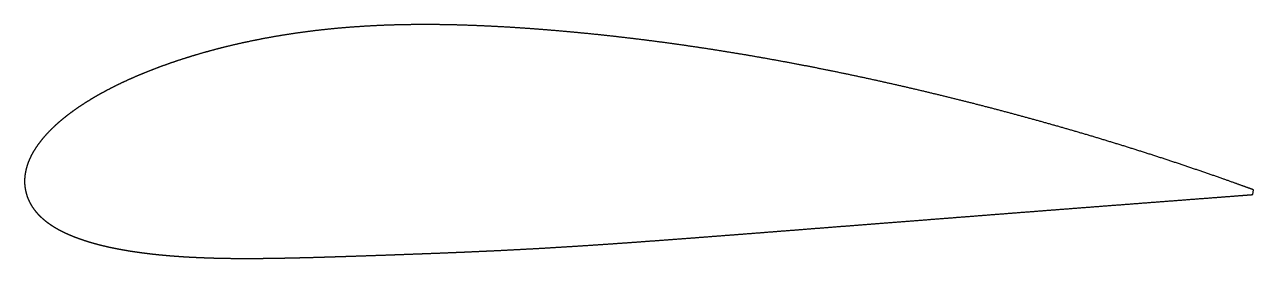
# Model space of a CAD drawing. Header units: millimetres. Extents: x 0 to 28, y -1.5 to 3.8.
import ezdxf

# ---------------------------------------------------------------- set-up
doc = ezdxf.new("R2010")
doc.units = ezdxf.units.MM
doc.layers.add('Default', color=18, linetype='Continuous', true_color=0x000000)

msp = doc.modelspace()

# ---------------------------------------------------------------- linework, layer by layer
at = {"layer": 'Default'}
msp.add_line((27.993, -0.054), (28.007, 0.054), dxfattribs=at)
msp.add_open_spline([(28.007, 0.054), (27.989, 0.061), (27.914, 0.089), (27.775, 0.139), (27.567, 0.214), (27.29, 0.313), (26.962, 0.427), (26.623, 0.543), (26.278, 0.659), (25.935, 0.773), (25.592, 0.884), (25.25, 0.992), (24.91, 1.098), (24.571, 1.202), (24.233, 1.303), (23.896, 1.402), (23.561, 1.498), (23.227, 1.593), (22.895, 1.685), (22.564, 1.775), (22.234, 1.863), (21.906, 1.949), (21.58, 2.033), (21.255, 2.114), (20.932, 2.194), (20.61, 2.272), (20.29, 2.348), (19.971, 2.421), (19.655, 2.493), (19.34, 2.563), (19.026, 2.631), (18.714, 2.697), (18.404, 2.761), (18.096, 2.823), (17.79, 2.883), (17.485, 2.941), (17.182, 2.997), (16.881, 3.051), (16.582, 3.104), (16.285, 3.154), (15.99, 3.202), (15.697, 3.249), (15.406, 3.293), (15.118, 3.336), (14.831, 3.377), (14.547, 3.416), (14.264, 3.453), (13.985, 3.488), (13.707, 3.521), (13.432, 3.553), (13.159, 3.583), (12.889, 3.611), (12.621, 3.637), (12.356, 3.662), (12.093, 3.685), (11.832, 3.707), (11.573, 3.726), (11.317, 3.744), (11.062, 3.761), (10.81, 3.775), (10.56, 3.788), (10.311, 3.799), (10.065, 3.808), (9.82, 3.816), (9.576, 3.821), (9.335, 3.824), (9.095, 3.825), (8.857, 3.824), (8.621, 3.82), (8.386, 3.815), (8.154, 3.807), (7.924, 3.796), (7.696, 3.783), (7.47, 3.768), (7.247, 3.751), (7.027, 3.731), (6.81, 3.709), (6.596, 3.685), (6.385, 3.658), (6.177, 3.63), (5.973, 3.599), (5.773, 3.567), (5.576, 3.533), (5.383, 3.497), (5.193, 3.459), (5.008, 3.42), (4.825, 3.38), (4.647, 3.338), (4.472, 3.295), (4.3, 3.25), (4.133, 3.205), (3.968, 3.158), (3.807, 3.11), (3.65, 3.061), (3.496, 3.012), (3.345, 2.961), (3.198, 2.91), (3.053, 2.857), (2.912, 2.804), (2.775, 2.75), (2.64, 2.695), (2.509, 2.64), (2.38, 2.583), (2.255, 2.527), (2.133, 2.469), (2.015, 2.411), (1.9, 2.352), (1.788, 2.293), (1.679, 2.233), (1.574, 2.173), (1.472, 2.112), (1.373, 2.051), (1.278, 1.99), (1.186, 1.929), (1.098, 1.867), (1.013, 1.805), (0.931, 1.743), (0.853, 1.68), (0.778, 1.618), (0.707, 1.556), (0.639, 1.493), (0.575, 1.431), (0.514, 1.369), (0.456, 1.307), (0.401, 1.245), (0.35, 1.183), (0.302, 1.121), (0.258, 1.059), (0.216, 0.998), (0.178, 0.937), (0.143, 0.876), (0.112, 0.815), (0.083, 0.755), (0.058, 0.695), (0.036, 0.635), (0.017, 0.575), (0.001, 0.516), (-0.011, 0.457), (-0.021, 0.399), (-0.027, 0.341), (-0.031, 0.283), (-0.031, 0.225), (-0.028, 0.168), (-0.022, 0.112), (-0.013, 0.055), (-0.001, 0), (0.014, -0.055), (0.032, -0.109), (0.053, -0.162), (0.077, -0.214), (0.103, -0.265), (0.133, -0.315), (0.165, -0.364), (0.2, -0.411), (0.238, -0.458), (0.279, -0.503), (0.322, -0.548), (0.369, -0.591), (0.418, -0.633), (0.469, -0.674), (0.524, -0.714), (0.581, -0.753), (0.64, -0.791), (0.703, -0.828), (0.767, -0.864), (0.835, -0.899), (0.905, -0.932), (0.978, -0.965), (1.053, -0.997), (1.131, -1.028), (1.211, -1.057), (1.294, -1.086), (1.379, -1.114), (1.466, -1.141), (1.557, -1.167), (1.649, -1.192), (1.744, -1.216), (1.842, -1.239), (1.942, -1.261), (2.045, -1.282), (2.15, -1.302), (2.257, -1.321), (2.367, -1.34), (2.48, -1.357), (2.595, -1.374), (2.713, -1.389), (2.833, -1.404), (2.956, -1.418), (3.081, -1.43), (3.21, -1.442), (3.34, -1.453), (3.474, -1.463), (3.61, -1.472), (3.748, -1.48), (3.89, -1.487), (4.033, -1.493), (4.18, -1.498), (4.328, -1.503), (4.479, -1.506), (4.632, -1.509), (4.788, -1.51), (4.946, -1.511), (5.106, -1.511), (5.268, -1.51), (5.432, -1.509), (5.598, -1.507), (5.767, -1.504), (5.937, -1.501), (6.109, -1.497), (6.283, -1.493), (6.459, -1.489), (6.638, -1.484), (6.818, -1.478), (7.001, -1.473), (7.185, -1.467), (7.373, -1.461), (7.563, -1.455), (7.755, -1.448), (7.951, -1.442), (8.149, -1.435), (8.351, -1.428), (8.556, -1.42), (8.763, -1.413), (8.975, -1.405), (9.19, -1.397), (9.408, -1.389), (9.629, -1.38), (9.854, -1.371), (10.083, -1.361), (10.315, -1.351), (10.55, -1.34), (10.788, -1.329), (11.029, -1.317), (11.274, -1.304), (11.521, -1.291), (11.77, -1.277), (12.023, -1.263), (12.278, -1.247), (12.535, -1.231), (12.795, -1.215), (13.057, -1.197), (13.322, -1.179), (13.589, -1.161), (13.858, -1.142), (14.129, -1.122), (14.403, -1.102), (14.679, -1.082), (14.957, -1.061), (15.238, -1.04), (15.521, -1.018), (15.807, -0.996), (16.095, -0.974), (16.385, -0.952), (16.678, -0.929), (16.973, -0.906), (17.27, -0.883), (17.57, -0.86), (17.872, -0.836), (18.177, -0.812), (18.484, -0.788), (18.793, -0.764), (19.105, -0.74), (19.419, -0.715), (19.736, -0.691), (20.055, -0.666), (20.376, -0.641), (20.699, -0.616), (21.025, -0.59), (21.353, -0.565), (21.683, -0.539), (22.015, -0.513), (22.35, -0.487), (22.687, -0.461), (23.025, -0.435), (23.366, -0.408), (23.709, -0.382), (24.055, -0.355), (24.402, -0.329), (24.752, -0.302), (25.104, -0.275), (25.458, -0.248), (25.814, -0.221), (26.172, -0.194), (26.533, -0.166), (26.889, -0.139), (27.234, -0.113), (27.526, -0.09), (27.746, -0.074), (27.893, -0.062), (27.973, -0.056), (27.993, -0.054)], degree=5, knots=[0.036633, 0.036633, 0.036633, 0.036633, 0.036633, 0.036633, 0.04012, 0.050905, 0.062816, 0.075837, 0.088789, 0.101671, 0.114482, 0.127223, 0.139893, 0.152492, 0.16502, 0.177475, 0.189859, 0.20217, 0.214409, 0.226574, 0.238665, 0.250682, 0.262625, 0.274492, 0.286284, 0.298, 0.30964, 0.321203, 0.332689, 0.344097, 0.355426, 0.366677, 0.377849, 0.388941, 0.399953, 0.410885, 0.421735, 0.432504, 0.44319, 0.453795, 0.464316, 0.474754, 0.485108, 0.495378, 0.505563, 0.515663, 0.525678, 0.535606, 0.545449, 0.555204, 0.564872, 0.574453, 0.583946, 0.593351, 0.602667, 0.611894, 0.621032, 0.63008, 0.639039, 0.647907, 0.656685, 0.665372, 0.673967, 0.682472, 0.690885, 0.699207, 0.707436, 0.715573, 0.723618, 0.73157, 0.73943, 0.747196, 0.75487, 0.76245, 0.769937, 0.777331, 0.784631, 0.791837, 0.798949, 0.805968, 0.812893, 0.819724, 0.82646, 0.833103, 0.839652, 0.846107, 0.852467, 0.858734, 0.864906, 0.870985, 0.876969, 0.88286, 0.888657, 0.89436, 0.899969, 0.905485, 0.910907, 0.916236, 0.921472, 0.926615, 0.931665, 0.936623, 0.941488, 0.946261, 0.950943, 0.955532, 0.960031, 0.964439, 0.968756, 0.972983, 0.97712, 0.981169, 0.985128, 0.989, 0.992784, 0.996482, 1.000093, 1.00362, 1.007062, 1.010421, 1.013697, 1.016892, 1.020008, 1.023045, 1.026005, 1.02889, 1.031701, 1.034441, 1.037111, 1.039713, 1.042251, 1.044727, 1.047144, 1.049506, 1.051815, 1.054075, 1.05629, 1.058465, 1.060605, 1.062713, 1.064794, 1.066855, 1.0689, 1.070935, 1.072966, 1.074996, 1.077024, 1.079053, 1.081082, 1.083113, 1.085148, 1.087193, 1.089254, 1.091336, 1.093444, 1.095583, 1.097758, 1.099974, 1.102234, 1.104543, 1.106904, 1.109321, 1.111797, 1.114335, 1.116938, 1.119608, 1.122348, 1.125159, 1.128043, 1.131003, 1.134041, 1.137156, 1.140352, 1.143628, 1.146987, 1.150429, 1.153955, 1.157567, 1.161264, 1.165049, 1.16892, 1.17288, 1.176928, 1.181066, 1.185293, 1.18961, 1.194018, 1.198516, 1.203106, 1.207787, 1.21256, 1.217426, 1.222383, 1.227433, 1.232576, 1.237812, 1.243141, 1.248564, 1.25408, 1.259689, 1.265392, 1.271189, 1.277079, 1.283064, 1.289142, 1.295315, 1.301581, 1.307942, 1.314397, 1.320945, 1.327588, 1.334325, 1.341156, 1.348081, 1.355099, 1.362212, 1.369418, 1.376718, 1.384111, 1.391598, 1.399179, 1.406852, 1.414619, 1.422478, 1.430431, 1.438475, 1.446613, 1.454842, 1.463163, 1.471576, 1.480081, 1.488677, 1.497364, 1.506142, 1.51501, 1.523968, 1.533017, 1.542154, 1.551382, 1.560698, 1.570102, 1.579595, 1.589176, 1.598844, 1.6086, 1.618442, 1.628371, 1.638385, 1.648485, 1.658671, 1.66894, 1.679295, 1.689733, 1.700254, 1.710858, 1.721545, 1.732314, 1.743164, 1.754095, 1.765107, 1.776199, 1.787371, 1.798622, 1.809952, 1.82136, 1.832845, 1.844408, 1.856048, 1.867764, 1.879556, 1.891424, 1.903367, 1.915384, 1.927475, 1.93964, 1.951878, 1.964189, 1.976573, 1.989029, 2.001556, 2.014155, 2.026826, 2.039567, 2.052378, 2.06526, 2.078211, 2.091233, 2.103143, 2.113929, 2.117415, 2.117415, 2.117415, 2.117415, 2.117415, 2.117415], dxfattribs=at)

doc.saveas('drawing.dxf')
